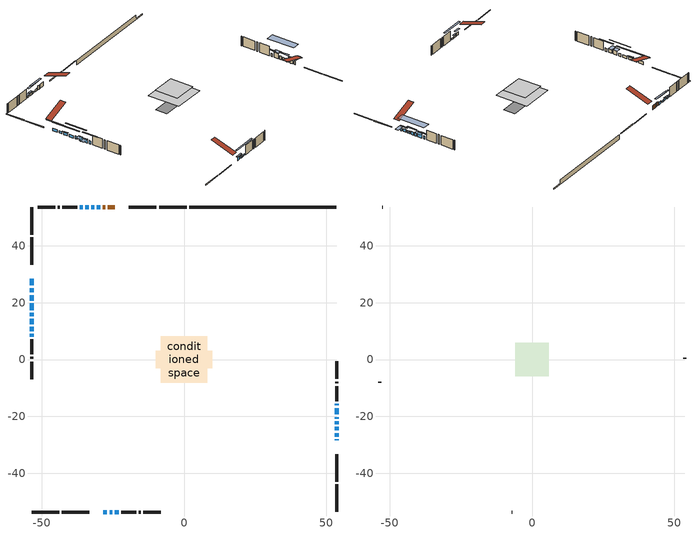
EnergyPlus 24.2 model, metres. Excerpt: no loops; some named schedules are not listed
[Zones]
conditioned space
 floor outside (Floor1 construction): -1.63,-1.63 -1.63,1.63 1.63,1.63 1.63,-1.63 z1.65
 floor adiabatic (AdiabaticFloorConstruction): -8.24,-8.24 -8.24,8.24 8.24,8.24 8.24,-8.24 z4.09
 floor foundation (Slab1 construction): -9.93,-3.02 -9.93,3.02 9.93,3.02 9.93,-3.02 z-0.64
 wall outside (RimJoist1 construction): 0.94,53.68 -8.78,53.68 / -53.68,-53.68 -43.97,-53.68 / -53.68,53.68 -53.68,43.97 / 53.68,-53.68 53.68,-43.97 z1.65:1.95
 wall outside (RimJoist2 construction): -9.71,53.68 -19.42,53.68 / -43.04,-53.68 -33.32,-53.68 / -53.68,43.04 -53.68,33.32 / 53.68,-43.04 53.68,-33.32 z1.65:1.95
 wall outside (AdiabaticWallConstruction 1): -24.34,53.68 -26.77,53.68 / -27.69,53.68 -28.55,53.68 z1.65:3.68
 wall outside (AdiabaticWallConstruction): 53.68,-28.41 53.68,-28.1 / 53.68,-20.89 53.68,-20.25 z1.65:3.43; -29.48,53.68 -30.75,53.68 / -33.52,53.68 -34.8,53.68 z1.65:2.87; -31.68,53.68 -32.6,53.68 / 53.68,-24.98 53.68,-23.76 / -35.72,53.68 -36.64,53.68 / -26.21,-53.68 -25.29,-53.68 z1.65:2.57; -28.41,-53.68 -27.14,-53.68 / -53.68,9.01 -53.68,7.99 z1.65:3.28; -53.68,28.41 -53.68,26.07 / -53.68,16.47 -53.68,15.3 z1.65:3.07; -53.68,25.15 -53.68,23.62 / -53.68,22.69 -53.68,20.66 / -53.68,19.73 -53.68,17.4 z1.65:2.92; 53.68,-27.18 53.68,-25.91 / 53.68,-22.83 53.68,-21.81 z1.65:3.17; -24.37,-53.68 -23.04,-53.68 z1.65:2.46; -53.68,14.37 -53.68,12.44 z1.65:3.76; -53.68,11.52 -53.68,9.94 z1.65:3.38; 53.68,-19.32 53.68,-17.11 z1.65:4.24; 53.68,-16.18 53.68,-15.55 z1.65:3.18
 wall outside (Wall1 construction): -37.57,53.68 -42.81,53.68 / -22.12,-53.68 -16.87,-53.68 / -53.68,7.06 -53.68,1.82 / 53.68,-14.62 53.68,-9.38 z1.65:6.53
 wall outside (Wall2 construction): -43.74,53.68 -44.42,53.68 / -15.94,-53.68 -15.26,-53.68 / -53.68,0.89 -53.68,0.21 / 53.68,-8.45 53.68,-7.76 z1.65:6.53
 wall outside (Wall3 construction): -45.35,53.68 -51.57,53.68 / -14.33,-53.68 -8.11,-53.68 / -53.68,-0.72 -53.68,-6.94 / 53.68,-6.84 53.68,-0.62 z1.65:6.53
 wall foundation (FoundationWall1 construction): 1.87,53.68,-0.64 1.87,53.68,1.65 48.5,53.68,1.65 48.5,53.68,-0.19 53.68,53.68,-0.19 53.68,53.68,-0.64
 window (WindowConstruction 15): 53.68,-28.41 53.68,-28.1 z1.65:3.43
 window (WindowConstruction 2): -29.48,53.68 -30.75,53.68 z1.65:2.87
 window (WindowConstruction 3): -31.68,53.68 -32.6,53.68 z1.65:2.56
 window (WindowConstruction 4): -28.41,-53.68 -27.14,-53.68 z1.65:3.27
 window (WindowConstruction 5): -53.68,28.41 -53.68,26.07 z1.65:3.07
 window (WindowConstruction 6): -53.68,25.15 -53.68,23.62 z1.65:2.92
 window (WindowConstruction 7): 53.68,-27.18 53.68,-25.91 z1.65:3.17
 window (WindowConstruction 8): 53.68,-24.98 53.68,-23.76 z1.65:2.56
 window (WindowConstruction 9): 53.68,-22.83 53.68,-21.82 z1.65:3.17
 window (WindowConstruction 10): -33.52,53.68 -34.8,53.68 z1.65:2.87
 window (WindowConstruction 11): -35.72,53.68 -36.64,53.68 z1.65:2.56
 window (WindowConstruction 12): -26.21,-53.68 -25.3,-53.68 z1.65:2.56
 window (WindowConstruction 13): -53.68,22.69 -53.68,20.66 z1.65:2.92
 window (WindowConstruction 14): -53.68,19.73 -53.68,17.4 z1.65:2.92
 window (WindowConstruction 18): -24.37,-53.68 -23.04,-53.68 z1.65:2.46
 window (WindowConstruction 16): 53.68,-20.89 53.68,-20.25 z1.65:3.43
 window (WindowConstruction 19): -53.68,16.47 -53.68,15.3 z1.65:3.07
 window (WindowConstruction 20): -53.68,14.37 -53.68,12.44 z1.65:3.76
 window (WindowConstruction 21): -53.68,11.51 -53.68,9.94 z1.65:3.38
 window (WindowConstruction 17): -53.68,9.01 -53.68,7.99 z1.65:3.27
 window (WindowConstruction): 53.68,-19.32 53.68,-17.11 z1.65:4.24
 window (WindowConstruction 1): 53.68,-16.18 53.68,-15.55 z1.65:3.17
 door (Door): -24.34,53.68 -26.77,53.68 z1.65:3.68
 door (Door 1): -27.69,53.68 -28.55,53.68 z1.65:3.68
 ceiling adiabatic (AdiabaticFloorConstruction): 8.24,-8.24 8.24,8.24 -8.24,8.24 -8.24,-8.24 z4.09
attic - vented
 floor to conditioned space (Floor2 construction Reversed): -5.95,-5.95 -5.95,5.95 5.95,5.95 5.95,-5.95 z6.53
 wall outside (Wall4 construction): -52.5,53.68 -52.75,53.68 / -7.18,-53.68 -6.93,-53.68 / -53.68,-7.87 -53.68,-8.12 / 53.68,0.31 53.68,0.57 z1.65:6.53
 roof outside (Roof1 construction): -23.41,53.68,6.53 -23.41,42.09,10.39 -20.35,42.09,10.39 -20.35,53.68,6.53; -29.34,-53.68,6.53 -29.34,-42.09,10.39 -32.39,-42.09,10.39 -32.39,-53.68,6.53; -53.68,29.34,6.53 -42.09,29.34,10.39 -42.09,32.39,10.39 -53.68,32.39,6.53; 53.68,-29.34,6.53 42.09,-29.34,10.39 42.09,-32.39,10.39 53.68,-32.39,6.53
shading: 53.68,-27.43 53.68,-29.08 57.34,-29.08 57.34,-27.43 z4.1; -34.13,53.68 -26.1,53.68 -26.1,54.29 -34.13,54.29 z6.25; -35.98,53.68 -28.3,53.68 -28.3,54.29 -35.98,54.29 z5.94; -26.13,-53.68 -29.42,-53.68 -29.42,-54.29 -26.13,-54.29 z4.28; -53.68,22.73 -53.68,31.76 -54.08,31.76 -54.08,22.73 z6.42; -53.68,20.27 -53.68,28.5 -54.08,28.5 -54.08,20.27 z6.27; 53.68,-24.66 53.68,-28.43 54.29,-28.43 54.29,-24.66 z4.42; 53.68,-23.36 53.68,-25.38 54.29,-25.38 54.29,-23.36 z2.96; 53.68,-19.83 53.68,-24.81 54.29,-24.81 54.29,-19.83 z5.16; -35.2,53.68 -33.13,53.68 -33.13,54.29 -35.2,54.29 z3.27; -37.04,53.68 -35.33,53.68 -35.33,54.29 -37.04,54.29 z2.96; -24.9,-53.68 -26.61,-53.68 -26.61,-54.29 -24.9,-54.29 z2.96; -53.68,20.26 -53.68,23.09 -54.08,23.09 -54.08,20.26 z3.32; -53.68,14.05 -53.68,23.08 -54.08,23.08 -54.08,14.05 z6.27; -17.68,-53.68 -29.73,-53.68 -29.73,-54.29 -17.68,-54.29 z7.83; 53.68,-13.54 53.68,-27.6 57.34,-27.6 57.34,-13.54 z10.14; -53.68,10.18 -53.68,21.59 -54.08,21.59 -54.08,10.18 z8.19; -53.68,12.29 -53.68,14.52 -55.69,14.52 -55.69,12.29 z3.91; -53.68,9.79 -53.68,11.66 -56.73,11.66 -56.73,9.79 z3.53; -53.68,4.64 -53.68,12.36 -54.1,12.36 -54.1,4.64 z6.62; 53.68,-16.81 53.68,-19.62 55.51,-19.62 55.51,-16.81 z4.54; 53.68,-14.03 53.68,-17.7 54.29,-17.7 54.29,-14.03 z4.69
[Building]
Building 1: Terrain=Suburbs
[Site:Location]
Toronto Intl AP_ON: Latitude {deg}=43.68; Longitude {deg}=-79.63; Time Zone {hr}=-5; Elevation {m}=173; Keep Site Location Information=Yes
[Site:GroundTemperature:Shallow]
4.59119, 2.66285, 2.50842, 3.42352, 7.09712, 10.7536, 13.9236, 15.9317, 16.1023, 14.4691, 11.3799, 7.83558
[Site:WaterMainsTemperature]
Calculation Method=Schedule; Temperature Schedule=mains temperature schedule
[Material] Roughness=Rough; Thermal Absorptance=0.9
Name | Thickness {m} | Conductivity {W/m-K} | Density {kg/m3} | Specific Heat {J/kg-K} | Solar Absorptance | Visible Absorptance
asphalt or fiberglass shingles | 0.00635 | 0.162714 | 1121.4 | 1465.45 | 0.4 | 0.4
ceiling loosefill ins | 0.338667 | 0.0480833 | 16.02 | 1046.75 | 0.7 | 0.7
ceiling stud and cavity | 0.1397 | 0.448225 | 65.682 | 1177.47 | 0.7 | 0.7
concrete 4.0 in. | 0.1016 | 1.803125 | 2242.8 | 837.4 | 0.7 | 0.7
concrete 8.0 in. | 0.2032 | 1.803125 | 2242.8 | 837.4 | 0.7 | 0.7
door material | 0.04445 | 0.053851 | 512.64 | 1214.23 | 0.7 | 0.7
door material 1 | 0.04445 | 0.327969 | 512.64 | 1214.23 | 0.7 | 0.7
exterior vertical ins | 0.0460229 | 0.029427 | 32.04 | 1214.23 | 0.7 | 0.7
floor covering | 0.0127 | 0.0433444 | 54.468 | 1339.84 | 0.6 | 0.6
floor rigid ins | 0.103632 | 0.029427 | 32.04 | 1214.23 | 0.7 | 0.7
floor rigid ins 1; wall rigid ins 1 | 0.512978 | 0.029427 | 32.04 | 1214.23 | 0.7 | 0.7
floor stud and cavity | 0.1397 | 0.372133 | 92.3553 | 1139.71 | 0.7 | 0.7
floor stud and cavity 1 | 0.1397 | 1.75129 | 37.0049 | 1207.88 | 0.7 | 0.7
furniture material conditioned space 1 | 0.1524 | 0.115458 | 640.8 | 1214.23 | 0.6 | 0.6
gypsum board | 0.0127 | 0.160291 | 801 | 837.4 | 0.6 | 0.6
gypsum board 1 | 0.0127 | 0.160291 | 801 | 837.4 | 0.7 | 0.7
osb sheathing 0.5 in. | 0.0127 | 0.115458 | 512.64 | 1214.23 | 0.7 | 0.7
osb sheathing 0.75 in. | 0.01905 | 0.115458 | 512.64 | 1214.23 | 0.7 | 0.7
osb sheathing 2.0 in. | 0.0508 | 0.115458 | 512.64 | 1214.23 | 0.7 | 0.7
rim joist rigid ins; wall rigid ins | 0.051816 | 0.029427 | 32.04 | 1214.23 | 0.7 | 0.7
rim joist stud and cavity | 0.0508 | 0.0346098 | 125.044 | 1163.47 | 0.6 | 0.6
rim joist stud and cavity 1 | 0.0508 | 0.206692 | 125.044 | 1163.47 | 0.6 | 0.6
wall stud and cavity | 0.1397 | 0.145576 | 139.0536 | 1170.24 | 0.7 | 0.7
wall stud and cavity 1 | 0.1397 | 0.443252 | 139.0536 | 1170.24 | 0.7 | 0.7
wall stud and cavity 2 | 0.1397 | 0.216185 | 139.0536 | 1170.24 | 0.7 | 0.7
wall stud and cavity 3 | 0.0889 | 6.9971 | 50.32683 | 1063.81 | 0.6 | 0.6
wall stud and cavity 4 | 0.0889 | 0.380278 | 52.3479 | 1209.89 | 0.7 | 0.7
wall stud and cavity 5 | 0.0889 | 0.391764 | 83.0341 | 1211.67 | 0.7 | 0.7
wood siding | 0.0254 | 0.102417 | 544.68 | 1172.36 | 0.4 | 0.4
wood siding 1 | 0.00254 | 0.102417 | 544.68 | 1172.36 | 0.4 | 0.4
wood siding 2; wood siding 3; wood siding 4 | 0.0254 | 0.102417 | 544.68 | 1172.36 | 0.7 | 0.7
[WindowMaterial:SimpleGlazingSystem]
Name | U-Factor {W/m2-K} | Solar Heat Gain Coefficient
WindowMaterial | 2.93155 | 0.66
WindowMaterial 1 | 2.95767 | 0.63
WindowMaterial 10 | 2.92076 | 0.67
WindowMaterial 11 | 3.07293 | 0.36
WindowMaterial 12 | 2.95313 | 0.64
WindowMaterial 13 | 2.98038 | 0.61
WindowMaterial 14 | 2.97754 | 0.61
WindowMaterial 15 | 2.87988 | 0.7
WindowMaterial 16 | 2.89408 | 0.69
WindowMaterial 2 | 2.918492 | 0.67
WindowMaterial 3 | 2.95029 | 0.64
WindowMaterial 4 | 2.906 | 0.68
WindowMaterial 5 | 2.915653 | 0.67
WindowMaterial 6 | 2.90827 | 0.68
WindowMaterial 7 | 2.97868 | 0.61
WindowMaterial 8 | 2.921331 | 0.67
WindowMaterial 9 | 2.92814 | 0.66
[Construction]
AdiabaticFloorConstruction: floor stud and cavity 1, floor rigid ins 1, osb sheathing 0.75 in., floor covering
AdiabaticWallConstruction: wood siding 3, wall rigid ins 1, wall stud and cavity 4, gypsum board
AdiabaticWallConstruction 1: wood siding 4, wall rigid ins 1, wall stud and cavity 4, gypsum board
Door: door material
Door 1: door material 1
Floor1 construction: floor stud and cavity, floor rigid ins, osb sheathing 0.75 in., floor covering
Floor2 construction Reversed: gypsum board, ceiling stud and cavity, ceiling loosefill ins
FoundationWall1 construction: concrete 8.0 in., gypsum board 1
furniture construction conditioned space 1: furniture material conditioned space 1
PartitionWallConstruction: gypsum board, wall stud and cavity 5, gypsum board
RimJoist1 construction: wood siding 2, rim joist rigid ins, osb sheathing 2.0 in., rim joist stud and cavity
RimJoist2 construction: wood siding 2, rim joist rigid ins, osb sheathing 2.0 in., rim joist stud and cavity 1
Roof1 construction: asphalt or fiberglass shingles
Slab1 construction: concrete 4.0 in.
Wall1 construction: wood siding, wall rigid ins, osb sheathing 0.5 in., wall stud and cavity, gypsum board
Wall2 construction: wood siding, wall rigid ins, osb sheathing 0.5 in., wall stud and cavity 1, gypsum board
Wall3 construction: wood siding, wall rigid ins, osb sheathing 0.5 in., wall stud and cavity 2, gypsum board
Wall4 construction: wood siding 1, wall stud and cavity 3
WindowConstruction: WindowMaterial
WindowConstruction 1; WindowConstruction 7: WindowMaterial 1
WindowConstruction 10; WindowConstruction 2: WindowMaterial 2
WindowConstruction 11; WindowConstruction 12; WindowConstruction 3: WindowMaterial 3
WindowConstruction 13: WindowMaterial 9
WindowConstruction 14: WindowMaterial 10
WindowConstruction 15: WindowMaterial 11
WindowConstruction 16: WindowMaterial 12
WindowConstruction 17: WindowMaterial 13
WindowConstruction 18: WindowMaterial 14
WindowConstruction 19; WindowConstruction 5: WindowMaterial 5
WindowConstruction 20: WindowMaterial 15
WindowConstruction 21: WindowMaterial 16
WindowConstruction 4: WindowMaterial 4
WindowConstruction 6: WindowMaterial 6
WindowConstruction 8: WindowMaterial 7
WindowConstruction 9: WindowMaterial 8
[Zone] Multiplier=1; Part of Total Floor Area=Yes
Name | Volume {m3}
attic - vented | 88.7875
conditioned space | 1017.8
[Space]
Name | Zone | Volume {m3}
attic - vented 1 | attic - vented | 88.7875
conditioned space 1 | conditioned space | 1017.8
[ZoneInfiltration:EffectiveLeakageArea]
infil attic - vented 1: Zone or Space=attic - vented 1; Schedule=Always On Discrete; Effective Air Leakage Area {cm2}=5858.48; Stack Coefficient=0.00060776; Wind Coefficient=1.66566e-05
[ZoneMixing]
whole house fan mix: Zone or Space=attic - vented; Schedule=Always On Continuous; Design Flow Rate Calculation Method=Flow/Zone; Design Flow Rate {m3/s}=0; Source Zone or Space=conditioned space
[SurfaceProperty:ExposedFoundationPerimeter]
Slab1: Exposed Perimeter Calculation Method=TotalExposedPerimeter; Total Exposed Perimeter {m}=51.817
[InternalMass] Zone or ZoneList=conditioned space; Space or SpaceList=conditioned space 1
Name | Construction | Surface Area {m2}
furniture mass conditioned space 1 | furniture construction conditioned space 1 | 160.768
partition wall mass | PartitionWallConstruction | 401.92
[Lights]
interior lighting: Zone or ZoneList or Space or SpaceList=conditioned space 1; Schedule=interior lighting schedule; Design Level Calculation Method=LightingLevel; Lighting Level {W}=343.2; Return Air Fraction=0; Fraction Radiant=0.6; Fraction Visible=0.2; Fraction Replaceable=1
[People]
occupants: Zone or ZoneList or Space or SpaceList=conditioned space 1; Number of People Schedule=occupants schedule; Number of People Calculation Method=People; Number of People=3; Fraction Radiant=0.314171; Sensible Heat Fraction=0.56303; Activity Level Schedule=occupants activity schedule; Carbon Dioxide Generation Rate {m3/s-W}=0; Enable ASHRAE 55 Comfort Warnings=No; Mean Radiant Temperature Calculation Type=EnclosureAveraged
[ElectricEquipment] Zone or ZoneList or Space or SpaceList=conditioned space 1; Design Level Calculation Method=EquipmentLevel
Name | Schedule | Design Level {W} | Fraction Latent | Fraction Radiant | Fraction Lost
clothes dryer | clothes dryer schedule | 140.772 | 0.015 | 0.081 | 0.85
clothes washer | clothes washer schedule | 32.1985 | 0.03 | 0.162 | 0.7
cooking range | cooking range schedule | 215.147 | 0.08 | 0.432 | 0.2
dishwasher | dishwasher schedule | 66.8632 | 0.3 | 0.18 | 0.4
fridge | fridge schedule | 72.9452 | 0 | 0.6 | 0
mech vent bath fan 0 | mech vent bath fan 0 schedule | 50.2 | 0 | 0 | 1
mech vent bath fan 1 | mech vent bath fan 1 schedule | 50.2 | 0 | 0 | 1
mech vent house fan | mech vent house fan schedule | 0.95 | 0 | 0 | 1
mech vent house fan cfis | mech vent house fan cfis schedule | 0 | 0 | 0 | 0
mech vent range fan 0 | mech vent range fan 0 schedule | 57 | 0 | 0 | 1
misc plug loads | misc plug loads schedule | 494.7 | 0.045 | 0.513 | 0.1
whole house fan | Always On Discrete | 0 | 0 | 0 | 1
[OtherEquipment] Zone or ZoneList or Space or SpaceList=conditioned space 1; Design Level Calculation Method=EquipmentLevel
Name | Fuel Type | Schedule | Design Level {W} | Fraction Latent | Fraction Radiant | Fraction Lost
clothes dryer 1 | Electricity | clothes dryer schedule | 0 | 0.015 | 0.081 | 0.85
cooking range 1 | Electricity | cooking range schedule | 0 | 0.08 | 0.432 | 0.2
general water use latent | None | general water use schedule | 62.594 | 1 | 0 | 0
general water use sensible | None | general water use schedule | -61.6891 | 0 | 0.6 | 0
mech vent house fan latent load | None | Always On Discrete | 0 | 1 | 0 | 0
mech vent house fan sensible load | None | Always On Discrete | 0 | 0 | 0 | 0
water heater energy adjustment1 | NaturalGas | Always On Discrete | 0.01 | 0 | 0 | 1
[ZoneInfiltration:DesignFlowRate] Zone or ZoneList or Space or SpaceList=conditioned space 1; Schedule=Always On Discrete; Design Flow Rate Calculation Method=Flow/Zone; Design Flow Rate {m3/s}=0
infil flow; natural vent flow; whole house fan flow
[Foundation:Kiva]
Foundation Kiva 1: Initial Indoor Air Temperature {C}=18; Wall Height Above Grade {m}=1.65; Wall Depth Below Slab {m}=0.2032; Custom Block Material Name 1=exterior vertical ins; Custom Block Depth 1 {m}=2.28999; Custom Block X Position 1 {m}=0.2159; Custom Block Z Position 1 {m}=0
[Foundation:Kiva:Settings]
Soil Conductivity {W/m-K}=0.849921; Soil Density {kg/m3}=1842.3; Soil Specific Heat {J/kg-K}=418.7; Ground Solar Absorptivity=0.9; Ground Thermal Absorptivity=0.9; Ground Surface Roughness {m}=0.03; Far-Field Width {m}=40; Deep-Ground Boundary Condition=ZeroFlux; Deep-Ground Depth {m}=40; Minimum Cell Dimension {m}=0.2; Maximum Cell Growth Coefficient=3; Simulation Timestep=Timestep
[Exterior:Lights]
exterior lighting: Schedule=exterior lighting schedule; Design Level {W}=75.6
[Schedule:Constant]
Name | Hourly Value
Always On Continuous; mech vent house fan schedule; mech vent house fan cfis schedule; Always On Discrete | 1
occupants activity schedule | 117.228
fridge schedule | 0
[Schedule:Week:Daily]
interior lighting schedule Week Rule - Jan1-Jan27: interior lighting schedule day, interior lighting schedule day, interior lighting schedule day, interior lighting schedule day, interior lighting schedule day, interior lighting schedule day, interior lighting schedule day, interior lighting schedule default day, interior lighting schedule default day, interior lighting schedule default day, interior lighting schedule default day, interior lighting schedule default day
interior lighting schedule Week Rule - Jan28-Feb3: interior lighting schedule day, interior lighting schedule day, interior lighting schedule day, interior lighting schedule day, interior lighting schedule day 1, interior lighting schedule day 1, interior lighting schedule day 1, interior lighting schedule default day, interior lighting schedule default day, interior lighting schedule default day, interior lighting schedule default day, interior lighting schedule default day
interior lighting schedule Week Rule - Feb4-Feb24: interior lighting schedule day 1, interior lighting schedule day 1, interior lighting schedule day 1, interior lighting schedule day 1, interior lighting schedule day 1, interior lighting schedule day 1, interior lighting schedule day 1, interior lighting schedule default day, interior lighting schedule default day, interior lighting schedule default day, interior lighting schedule default day, interior lighting schedule default day
interior lighting schedule Week Rule - Feb25-Mar3: interior lighting schedule day 1, interior lighting schedule day 1, interior lighting schedule day 1, interior lighting schedule day 1, interior lighting schedule day 2, interior lighting schedule day 2, interior lighting schedule day 2, interior lighting schedule default day, interior lighting schedule default day, interior lighting schedule default day, interior lighting schedule default day, interior lighting schedule default day
interior lighting schedule Week Rule - Mar4-Mar31: interior lighting schedule day 2, interior lighting schedule day 2, interior lighting schedule day 2, interior lighting schedule day 2, interior lighting schedule day 2, interior lighting schedule day 2, interior lighting schedule day 2, interior lighting schedule default day, interior lighting schedule default day, interior lighting schedule default day, interior lighting schedule default day, interior lighting schedule default day
interior lighting schedule Week Rule - Apr1-Apr28: interior lighting schedule day 3, interior lighting schedule day 3, interior lighting schedule day 3, interior lighting schedule day 3, interior lighting schedule day 3, interior lighting schedule day 3, interior lighting schedule day 3, interior lighting schedule default day, interior lighting schedule default day, interior lighting schedule default day, interior lighting schedule default day, interior lighting schedule default day
interior lighting schedule Week Rule - Apr29-May5: interior lighting schedule day 3, interior lighting schedule day 3, interior lighting schedule day 4, interior lighting schedule day 4, interior lighting schedule day 4, interior lighting schedule day 4, interior lighting schedule day 4, interior lighting schedule default day, interior lighting schedule default day, interior lighting schedule default day, interior lighting schedule default day, interior lighting schedule default day
interior lighting schedule Week Rule - May6-May26: interior lighting schedule day 4, interior lighting schedule day 4, interior lighting schedule day 4, interior lighting schedule day 4, interior lighting schedule day 4, interior lighting schedule day 4, interior lighting schedule day 4, interior lighting schedule default day, interior lighting schedule default day, interior lighting schedule default day, interior lighting schedule default day, interior lighting schedule default day
interior lighting schedule Week Rule - May27-Jun2: interior lighting schedule day 4, interior lighting schedule day 4, interior lighting schedule day 4, interior lighting schedule day 4, interior lighting schedule day 4, interior lighting schedule day 5, interior lighting schedule day 5, interior lighting schedule default day, interior lighting schedule default day, interior lighting schedule default day, interior lighting schedule default day, interior lighting schedule default day
interior lighting schedule Week Rule - Jun3-Jun30: interior lighting schedule day 5, interior lighting schedule day 5, interior lighting schedule day 5, interior lighting schedule day 5, interior lighting schedule day 5, interior lighting schedule day 5, interior lighting schedule day 5, interior lighting schedule default day, interior lighting schedule default day, interior lighting schedule default day, interior lighting schedule default day, interior lighting schedule default day
interior lighting schedule Week Rule - Jul1-Jul28: interior lighting schedule day 6, interior lighting schedule day 6, interior lighting schedule day 6, interior lighting schedule day 6, interior lighting schedule day 6, interior lighting schedule day 6, interior lighting schedule day 6, interior lighting schedule default day, interior lighting schedule default day, interior lighting schedule default day, interior lighting schedule default day, interior lighting schedule default day
interior lighting schedule Week Rule - Jul29-Aug4: interior lighting schedule day 6, interior lighting schedule day 6, interior lighting schedule day 6, interior lighting schedule day 7, interior lighting schedule day 7, interior lighting schedule day 7, interior lighting schedule day 7, interior lighting schedule default day, interior lighting schedule default day, interior lighting schedule default day, interior lighting schedule default day, interior lighting schedule default day
interior lighting schedule Week Rule - Aug5-Aug25: interior lighting schedule day 7, interior lighting schedule day 7, interior lighting schedule day 7, interior lighting schedule day 7, interior lighting schedule day 7, interior lighting schedule day 7, interior lighting schedule day 7, interior lighting schedule default day, interior lighting schedule default day, interior lighting schedule default day, interior lighting schedule default day, interior lighting schedule default day
interior lighting schedule Week Rule - Aug26-Sep1: interior lighting schedule day 7, interior lighting schedule day 7, interior lighting schedule day 7, interior lighting schedule day 7, interior lighting schedule day 7, interior lighting schedule day 7, interior lighting schedule day 8, interior lighting schedule default day, interior lighting schedule default day, interior lighting schedule default day, interior lighting schedule default day, interior lighting schedule default day
interior lighting schedule Week Rule - Sep2-Sep29: interior lighting schedule day 8, interior lighting schedule day 8, interior lighting schedule day 8, interior lighting schedule day 8, interior lighting schedule day 8, interior lighting schedule day 8, interior lighting schedule day 8, interior lighting schedule default day, interior lighting schedule default day, interior lighting schedule default day, interior lighting schedule default day, interior lighting schedule default day
interior lighting schedule Week Rule - Sep30-Oct6: interior lighting schedule day 8, interior lighting schedule day 9, interior lighting schedule day 9, interior lighting schedule day 9, interior lighting schedule day 9, interior lighting schedule day 9, interior lighting schedule day 9, interior lighting schedule default day, interior lighting schedule default day, interior lighting schedule default day, interior lighting schedule default day, interior lighting schedule default day
interior lighting schedule Week Rule - Oct7-Oct27: interior lighting schedule day 9, interior lighting schedule day 9, interior lighting schedule day 9, interior lighting schedule day 9, interior lighting schedule day 9, interior lighting schedule day 9, interior lighting schedule day 9, interior lighting schedule default day, interior lighting schedule default day, interior lighting schedule default day, interior lighting schedule default day, interior lighting schedule default day
interior lighting schedule Week Rule - Oct28-Nov3: interior lighting schedule day 9, interior lighting schedule day 9, interior lighting schedule day 9, interior lighting schedule day 9, interior lighting schedule day 10, interior lighting schedule day 10, interior lighting schedule day 10, interior lighting schedule default day, interior lighting schedule default day, interior lighting schedule default day, interior lighting schedule default day, interior lighting schedule default day
interior lighting schedule Week Rule - Nov4-Nov24: interior lighting schedule day 10, interior lighting schedule day 10, interior lighting schedule day 10, interior lighting schedule day 10, interior lighting schedule day 10, interior lighting schedule day 10, interior lighting schedule day 10, interior lighting schedule default day, interior lighting schedule default day, interior lighting schedule default day, interior lighting schedule default day, interior lighting schedule default day
interior lighting schedule Week Rule - Nov25-Dec1: interior lighting schedule day 10, interior lighting schedule day 10, interior lighting schedule day 10, interior lighting schedule day 10, interior lighting schedule day 10, interior lighting schedule day 10, interior lighting schedule day 11, interior lighting schedule default day, interior lighting schedule default day, interior lighting schedule default day, interior lighting schedule default day, interior lighting schedule default day
interior lighting schedule Week Rule - Dec2-Dec31: interior lighting schedule day 11, interior lighting schedule day 11, interior lighting schedule day 11, interior lighting schedule day 11, interior lighting schedule day 11, interior lighting schedule day 11, interior lighting schedule day 11, interior lighting schedule default day, interior lighting schedule default day, interior lighting schedule default day, interior lighting schedule default day, interior lighting schedule default day
occupants schedule Week Rule - Jan1-Dec31: occupants schedule day, occupants schedule day, occupants schedule day, occupants schedule day, occupants schedule day, occupants schedule day, occupants schedule day, occupants schedule default day, occupants schedule default day, occupants schedule default day, occupants schedule default day, occupants schedule default day
clothes dryer schedule Week Rule - Jan1-Dec31: clothes dryer schedule day, clothes dryer schedule day, clothes dryer schedule day, clothes dryer schedule day, clothes dryer schedule day, clothes dryer schedule day, clothes dryer schedule day, clothes dryer schedule default day, clothes dryer schedule default day, clothes dryer schedule default day, clothes dryer schedule default day, clothes dryer schedule default day
clothes washer schedule Week Rule - Jan1-Dec31: clothes washer schedule day, clothes washer schedule day, clothes washer schedule day, clothes washer schedule day, clothes washer schedule day, clothes washer schedule day, clothes washer schedule day, clothes washer schedule default day, clothes washer schedule default day, clothes washer schedule default day, clothes washer schedule default day, clothes washer schedule default day
cooking range schedule Week Rule - Jan1-Dec31: cooking range schedule day, cooking range schedule day, cooking range schedule day, cooking range schedule day, cooking range schedule day, cooking range schedule day, cooking range schedule day, cooking range schedule default day, cooking range schedule default day, cooking range schedule default day, cooking range schedule default day, cooking range schedule default day
dishwasher schedule Week Rule - Jan1-Dec31: dishwasher schedule day, dishwasher schedule day, dishwasher schedule day, dishwasher schedule day, dishwasher schedule day, dishwasher schedule day, dishwasher schedule day, dishwasher schedule default day, dishwasher schedule default day, dishwasher schedule default day, dishwasher schedule default day, dishwasher schedule default day
mech vent bath fan 0 schedule Week Rule - Jan1-Dec31: mech vent bath fan 0 schedule day, mech vent bath fan 0 schedule day, mech vent bath fan 0 schedule day, mech vent bath fan 0 schedule day, mech vent bath fan 0 schedule day, mech vent bath fan 0 schedule day, mech vent bath fan 0 schedule day, mech vent bath fan 0 schedule default day, mech vent bath fan 0 schedule default day, mech vent bath fan 0 schedule default day, mech vent bath fan 0 schedule default day, mech vent bath fan 0 schedule default day
mech vent bath fan 1 schedule Week Rule - Jan1-Dec31: mech vent bath fan 1 schedule day, mech vent bath fan 1 schedule day, mech vent bath fan 1 schedule day, mech vent bath fan 1 schedule day, mech vent bath fan 1 schedule day, mech vent bath fan 1 schedule day, mech vent bath fan 1 schedule day, mech vent bath fan 1 schedule default day, mech vent bath fan 1 schedule default day, mech vent bath fan 1 schedule default day, mech vent bath fan 1 schedule default day, mech vent bath fan 1 schedule default day
mech vent range fan 0 schedule Week Rule - Jan1-Dec31: mech vent range fan 0 schedule day, mech vent range fan 0 schedule day, mech vent range fan 0 schedule day, mech vent range fan 0 schedule day, mech vent range fan 0 schedule day, mech vent range fan 0 schedule day, mech vent range fan 0 schedule day, mech vent range fan 0 schedule default day, mech vent range fan 0 schedule default day, mech vent range fan 0 schedule default day, mech vent range fan 0 schedule default day, mech vent range fan 0 schedule default day
misc plug loads schedule Week Rule - Jan1-Dec31: misc plug loads schedule day, misc plug loads schedule day, misc plug loads schedule day, misc plug loads schedule day, misc plug loads schedule day, misc plug loads schedule day, misc plug loads schedule day, misc plug loads schedule default day, misc plug loads schedule default day, misc plug loads schedule default day, misc plug loads schedule default day, misc plug loads schedule default day
general water use schedule Week Rule - Jan1-Dec31: general water use schedule day, general water use schedule day, general water use schedule day, general water use schedule day, general water use schedule day, general water use schedule day, general water use schedule day, general water use schedule default day, general water use schedule default day, general water use schedule default day, general water use schedule default day, general water use schedule default day
exterior lighting schedule Week Rule - Jan1-Jan27: exterior lighting schedule day, exterior lighting schedule day, exterior lighting schedule day, exterior lighting schedule day, exterior lighting schedule day, exterior lighting schedule day, exterior lighting schedule day, exterior lighting schedule default day, exterior lighting schedule default day, exterior lighting schedule default day, exterior lighting schedule default day, exterior lighting schedule default day
exterior lighting schedule Week Rule - Jan28-Feb3: exterior lighting schedule day, exterior lighting schedule day, exterior lighting schedule day, exterior lighting schedule day, exterior lighting schedule day 1, exterior lighting schedule day 1, exterior lighting schedule day 1, exterior lighting schedule default day, exterior lighting schedule default day, exterior lighting schedule default day, exterior lighting schedule default day, exterior lighting schedule default day
exterior lighting schedule Week Rule - Feb4-Feb24: exterior lighting schedule day 1, exterior lighting schedule day 1, exterior lighting schedule day 1, exterior lighting schedule day 1, exterior lighting schedule day 1, exterior lighting schedule day 1, exterior lighting schedule day 1, exterior lighting schedule default day, exterior lighting schedule default day, exterior lighting schedule default day, exterior lighting schedule default day, exterior lighting schedule default day
exterior lighting schedule Week Rule - Feb25-Mar3: exterior lighting schedule day 1, exterior lighting schedule day 1, exterior lighting schedule day 1, exterior lighting schedule day 1, exterior lighting schedule day 2, exterior lighting schedule day 2, exterior lighting schedule day 2, exterior lighting schedule default day, exterior lighting schedule default day, exterior lighting schedule default day, exterior lighting schedule default day, exterior lighting schedule default day
exterior lighting schedule Week Rule - Mar4-Mar31: exterior lighting schedule day 2, exterior lighting schedule day 2, exterior lighting schedule day 2, exterior lighting schedule day 2, exterior lighting schedule day 2, exterior lighting schedule day 2, exterior lighting schedule day 2, exterior lighting schedule default day, exterior lighting schedule default day, exterior lighting schedule default day, exterior lighting schedule default day, exterior lighting schedule default day
[Schedule:Year]
interior lighting schedule: interior lighting schedule Week Rule - Jan1-Jan27, 1, 1, 1, 27, interior lighting schedule Week Rule - Jan28-Feb3, 1, 28, 2, 3, interior lighting schedule Week Rule - Feb4-Feb24, 2, 4, 2, 24, interior lighting schedule Week Rule - Feb25-Mar3, 2, 25, 3, 3, interior lighting schedule Week Rule - Mar4-Mar31, 3, 4, 3, 31, interior lighting schedule Week Rule - Apr1-Apr28, 4, 1, 4, 28, interior lighting schedule Week Rule - Apr29-May5, 4, 29, 5, 5, interior lighting schedule Week Rule - May6-May26, 5, 6, 5, 26, interior lighting schedule Week Rule - May27-Jun2, 5, 27, 6, 2, interior lighting schedule Week Rule - Jun3-Jun30, 6, 3, 6, 30, interior lighting schedule Week Rule - Jul1-Jul28, 7, 1, 7, 28, interior lighting schedule Week Rule - Jul29-Aug4, 7, 29, 8, 4, interior lighting schedule Week Rule - Aug5-Aug25, 8, 5, 8, 25, interior lighting schedule Week Rule - Aug26-Sep1, 8, 26, 9, 1, interior lighting schedule Week Rule - Sep2-Sep29, 9, 2, 9, 29, interior lighting schedule Week Rule - Sep30-Oct6, 9, 30, 10, 6, interior lighting schedule Week Rule - Oct7-Oct27, 10, 7, 10, 27, interior lighting schedule Week Rule - Oct28-Nov3, 10, 28, 11, 3, interior lighting schedule Week Rule - Nov4-Nov24, 11, 4, 11, 24, interior lighting schedule Week Rule - Nov25-Dec1, 11, 25, 12, 1, interior lighting schedule Week Rule - Dec2-Dec31, 12, 2, 12, 31
occupants schedule: occupants schedule Week Rule - Jan1-Dec31, 1, 1, 12, 31
clothes dryer schedule: clothes dryer schedule Week Rule - Jan1-Dec31, 1, 1, 12, 31
clothes washer schedule: clothes washer schedule Week Rule - Jan1-Dec31, 1, 1, 12, 31
cooking range schedule: cooking range schedule Week Rule - Jan1-Dec31, 1, 1, 12, 31
dishwasher schedule: dishwasher schedule Week Rule - Jan1-Dec31, 1, 1, 12, 31
mech vent bath fan 0 schedule: mech vent bath fan 0 schedule Week Rule - Jan1-Dec31, 1, 1, 12, 31
mech vent bath fan 1 schedule: mech vent bath fan 1 schedule Week Rule - Jan1-Dec31, 1, 1, 12, 31
mech vent range fan 0 schedule: mech vent range fan 0 schedule Week Rule - Jan1-Dec31, 1, 1, 12, 31
misc plug loads schedule: misc plug loads schedule Week Rule - Jan1-Dec31, 1, 1, 12, 31
general water use schedule: general water use schedule Week Rule - Jan1-Dec31, 1, 1, 12, 31
exterior lighting schedule: exterior lighting schedule Week Rule - Jan1-Jan27, 1, 1, 1, 27, exterior lighting schedule Week Rule - Jan28-Feb3, 1, 28, 2, 3, exterior lighting schedule Week Rule - Feb4-Feb24, 2, 4, 2, 24, exterior lighting schedule Week Rule - Feb25-Mar3, 2, 25, 3, 3, exterior lighting schedule Week Rule - Mar4-Mar31, 3, 4, 3, 31, exterior lighting schedule Week Rule - Apr1-Apr28, 4, 1, 4, 28, exterior lighting schedule Week Rule - Apr29-May5, 4, 29, 5, 5, exterior lighting schedule Week Rule - May6-May26, 5, 6, 5, 26, exterior lighting schedule Week Rule - May27-Jun2, 5, 27, 6, 2, exterior lighting schedule Week Rule - Jun3-Jun30, 6, 3, 6, 30, exterior lighting schedule Week Rule - Jul1-Jul28, 7, 1, 7, 28, exterior lighting schedule Week Rule - Jul29-Aug4, 7, 29, 8, 4, exterior lighting schedule Week Rule - Aug5-Aug25, 8, 5, 8, 25, exterior lighting schedule Week Rule - Aug26-Sep1, 8, 26, 9, 1, exterior lighting schedule Week Rule - Sep2-Sep29, 9, 2, 9, 29, exterior lighting schedule Week Rule - Sep30-Oct6, 9, 30, 10, 6, exterior lighting schedule Week Rule - Oct7-Oct27, 10, 7, 10, 27, exterior lighting schedule Week Rule - Oct28-Nov3, 10, 28, 11, 3, exterior lighting schedule Week Rule - Nov4-Nov24, 11, 4, 11, 24, exterior lighting schedule Week Rule - Nov25-Dec1, 11, 25, 12, 1, exterior lighting schedule Week Rule - Dec2-Dec31, 12, 2, 12, 31
[Schedule:Compact]
mains temperature schedule: Through: 01/01, For: AllDays, Until: 24:00, 8.43722, Through: 01/02, For: AllDays, Until: 24:00, 8.37111, Through: 01/03, For: AllDays, Until: 24:00, 8.30611, Through: 01/04, For: AllDays, Until: 24:00, 8.24222, Through: 01/05, For: AllDays, Until: 24:00, 8.17944, Through: 01/06, For: AllDays, Until: 24:00, 8.11833, Through: 01/07, For: AllDays, Until: 24:00, 8.05833, Through: 01/08, For: AllDays, Until: 24:00, 7.99944, Through: 01/09, For: AllDays, Until: 24:00, 7.94222, Through: 01/10, For: AllDays, Until: 24:00, 7.88611, Through: 01/11, For: AllDays, Until: 24:00, 7.83167, Through: 01/12, For: AllDays, Until: 24:00, 7.77833, Through: 01/13, For: AllDays, Until: 24:00, 7.72611, Through: 01/14, For: AllDays, Until: 24:00, 7.67556, Through: 01/15, For: AllDays, Until: 24:00, 7.62667, Through: 01/16, For: AllDays, Until: 24:00, 7.57889, Through: 01/17, For: AllDays, Until: 24:00, 7.53278, Through: 01/18, For: AllDays, Until: 24:00, 7.48778, Through: 01/19, For: AllDays, Until: 24:00, 7.44444, Through: 01/20, For: AllDays, Until: 24:00, 7.40278, Through: 01/21, For: AllDays, Until: 24:00, 7.36278, Through: 01/22, For: AllDays, Until: 24:00, 7.32389, Through: 01/23, For: AllDays, Until: 24:00, 7.28667, Through: 01/24, For: AllDays, Until: 24:00, 7.25056, Through: 01/25, For: AllDays, Until: 24:00, 7.21667, Through: 01/26, For: AllDays, Until: 24:00, 7.18389, Through: 01/27, For: AllDays, Until: 24:00, 7.15278, Through: 01/28, For: AllDays, Until: 24:00, 7.12333, Through: 01/29, For: AllDays, Until: 24:00, 7.09556, Through: 01/30, For: AllDays, Until: 24:00, 7.06944, Through: 01/31, For: AllDays, Until: 24:00, 7.04444, Through: 02/01, For: AllDays, Until: 24:00, 7.02167, Through: 02/02, For: AllDays, Until: 24:00, 7, Through: 02/03, For: AllDays, Until: 24:00, 6.98, Through: 02/04, For: AllDays, Until: 24:00, 6.96222, Through: 02/05, For: AllDays, Until: 24:00, 6.94556, Through: 02/06, For: AllDays, Until: 24:00, 6.93056, Through: 02/07, For: AllDays, Until: 24:00, 6.91722, Through: 02/08, For: AllDays, Until: 24:00, 6.90556, Through: 02/09, For: AllDays, Until: 24:00, 6.89556, Through: 02/10, For: AllDays, Until: 24:00, 6.88722, Through: 02/11, For: AllDays, Until: 24:00, 6.88056, Through: 02/12, For: AllDays, Until: 24:00, 6.875, Through: 02/13, For: AllDays, Until: 24:00, 6.87167, Through: 02/14, For: AllDays, Until: 24:00, 6.87, Through: 02/15, For: AllDays, Until: 24:00, 6.87, Through: 02/16, For: AllDays, Until: 24:00, 6.87167, Through: 02/17, For: AllDays, Until: 24:00, 6.875, Through: 02/18, For: AllDays, Until: 24:00, 6.88, Through: 02/19, For: AllDays, Until: 24:00, 6.88611, Through: 02/20, For: AllDays, Until: 24:00, 6.89444, Through: 02/21, For: AllDays, Until: 24:00, 6.90444, Through: 02/22, For: AllDays, Until: 24:00, 6.91611, Through: 02/23, For: AllDays, Until: 24:00, 6.92889, Through: 02/24, For: AllDays, Until: 24:00, 6.94389, Through: 02/25, For: AllDays, Until: 24:00, 6.96056, Through: 02/26, For: AllDays, Until: 24:00, 6.97833, Through: 02/27, For: AllDays, Until: 24:00, 6.99833, Through: 02/28, For: AllDays, Until: 24:00, 7.01944, Through: 03/01, For: AllDays, Until: 24:00, 7.04222, Through: 03/02, For: AllDays, Until: 24:00, 7.06667, Through: 03/03, For: AllDays, Until: 24:00, 7.09278, Through: 03/04, For: AllDays, Until: 24:00, 7.12056, Through: 03/05, For: AllDays, Until: 24:00, 7.15, Through: 03/06, For: AllDays, Until: 24:00, 7.18111, Through: 03/07, For: AllDays, Until: 24:00, 7.21333, Through: 03/08, For: AllDays, Until: 24:00, 7.24722, Through: 03/09, For: AllDays, Until: 24:00, 7.28278, Through: 03/10, For: AllDays, Until: 24:00, 7.32, Through: 03/11, For: AllDays, Until: 24:00, 7.35889, Through: 03/12, For: AllDays, Until: 24:00, 7.39889, Through: 03/13, For: AllDays, Until: 24:00, 7.44056, Through: 03/14, For: AllDays, Until: 24:00, 7.48389, Through: 03/15, For: AllDays, Until: 24:00, 7.52833, Through: 03/16, For: AllDays, Until: 24:00, 7.57444, Through: 03/17, For: AllDays, Until: 24:00, 7.62222, Through: 03/18, For: AllDays, Until: 24:00, 7.67111, Through: 03/19, For: AllDays, Until: 24:00, 7.72111, Through: 03/20, For: AllDays, Until: 24:00, 7.77333, Through: 03/21, For: AllDays, Until: 24:00, 7.82611, Through: 03/22, For: AllDays, Until: 24:00, 7.88111, Through: 03/23, For: AllDays, Until: 24:00, 7.93667, Through: 03/24, For: AllDays, Until: 24:00, 7.99389, Through: 03/25, For: AllDays, Until: 24:00, 8.05278, Through: 03/26, For: AllDays, Until: 24:00, 8.11278, Through: 03/27, For: AllDays, Until: 24:00, 8.17389, Through: 03/28, For: AllDays, Until: 24:00, 8.23611, Through: 03/29, For: AllDays, Until: 24:00, 8.3, Through: 03/30, For: AllDays, Until: 24:00, 8.365, Through: 03/31, For: AllDays, Until: 24:00, 8.43111, Through: 04/01, For: AllDays, Until: 24:00, 8.49833, Through: 04/02, For: AllDays, Until: 24:00, 8.56722, Through: 04/03, For: AllDays, Until: 24:00, 8.63667, Through: 04/04, For: AllDays, Until: 24:00, 8.70778, Through: 04/05, For: AllDays, Until: 24:00, 8.77944, Through: 04/06, For: AllDays, Until: 24:00, 8.85278, Through: 04/07, For: AllDays, Until: 24:00, 8.92667, Through: 04/08, For: AllDays, Until: 24:00, 9.00222, Through: 04/09, For: AllDays, Until: 24:00, 9.07833, Through: 04/10, For: AllDays, Until: 24:00, 9.15556, Through: 04/11, For: AllDays, Until: 24:00, 9.23389, Through: 04/12, For: AllDays, Until: 24:00, 9.31278, Through: 04/13, For: AllDays, Until: 24:00, 9.39278, Through: 04/14, For: AllDays, Until: 24:00, 9.47389, Through: 04/15, For: AllDays, Until: 24:00, 9.55611, Through: 04/16, For: AllDays, Until: 24:00, 9.63833, Through: 04/17, For: AllDays, Until: 24:00, 9.72222, Through: 04/18, For: AllDays, Until: 24:00, 9.80667, Through: 04/19, For: AllDays, Until: 24:00, 9.89167, Through: 04/20, For: AllDays, Until: 24:00, 9.97778, Through: 04/21, For: AllDays, Until: 24:00, 10.0644, Through: 04/22, For: AllDays, Until: 24:00, 10.1517, Through: 04/23, For: AllDays, Until: 24:00, 10.24, Through: 04/24, For: AllDays, Until: 24:00, 10.3289, Through: 04/25, For: AllDays, Until: 24:00, 10.4183, Through: 04/26, For: AllDays, Until: 24:00, 10.5083, Through: 04/27, For: AllDays, Until: 24:00, 10.5989, Through: 04/28, For: AllDays, Until: 24:00, 10.69, Through: 04/29, For: AllDays, Until: 24:00, 10.7817, Through: 04/30, For: AllDays, Until: 24:00, 10.8739, Through: 05/01, For: AllDays, Until: 24:00, 10.9667, Through: 05/02, For: AllDays, Until: 24:00, 11.0594, Through: 05/03, For: AllDays, Until: 24:00, 11.1533, Through: 05/04, For: AllDays, Until: 24:00, 11.2472, Through: 05/05, For: AllDays, Until: 24:00, 11.3411, Through: 05/06, For: AllDays, Until: 24:00, 11.4361, Through: 05/07, For: AllDays, Until: 24:00, 11.5306, Through: 05/08, For: AllDays, Until: 24:00, 11.6261, Through: 05/09, For: AllDays, Until: 24:00, 11.7217, Through: 05/10, For: AllDays, Until: 24:00, 11.8172, Through: 05/11, For: AllDays, Until: 24:00, 11.9128, Through: 05/12, For: AllDays, Until: 24:00, 12.0089, Through: 05/13, For: AllDays, Until: 24:00, 12.105, Through: 05/14, For: AllDays, Until: 24:00, 12.2017, Through: 05/15, For: AllDays, Until: 24:00, 12.2978, Through: 05/16, For: AllDays, Until: 24:00, 12.3944, Through: 05/17, For: AllDays, Until: 24:00, 12.4906, Through: 05/18, For: AllDays, Until: 24:00, 12.5872, Through: 05/19, For: AllDays, Until: 24:00, 12.6833, Through: 05/20, For: AllDays, Until: 24:00, 12.78, Through: 05/21, For: AllDays, Until: 24:00, 12.8761, Through: 05/22, For: AllDays, Until: 24:00, 12.9722, Through: 05/23, For: AllDays, Until: 24:00, 13.0683, Through: 05/24, For: AllDays, Until: 24:00, 13.1639, Through: 05/25, For: AllDays, Until: 24:00, 13.2594, Through: 05/26, For: AllDays, Until: 24:00, 13.355, Through: 05/27, For: AllDays, Until: 24:00, 13.45, Through: 05/28, For: AllDays, Until: 24:00, 13.545, Through: 05/29, For: AllDays, Until: 24:00, 13.6394, Through: 05/30, For: AllDays, Until: 24:00, 13.7333, Through: 05/31, For: AllDays, Until: 24:00, 13.8272, Through: 06/01, For: AllDays, Until: 24:00, 13.9206, Through: 06/02, For: AllDays, Until: 24:00, 14.0139, Through: 06/03, For: AllDays, Until: 24:00, 14.1061, Through: 06/04, For: AllDays, Until: 24:00, 14.1983, Through: 06/05, For: AllDays, Until: 24:00, 14.2894, Through: 06/06, For: AllDays, Until: 24:00, 14.3806, Through: 06/07, For: AllDays, Until: 24:00, 14.4711, Through: 06/08, For: AllDays, Until: 24:00, 14.5606, Through: 06/09, For: AllDays, Until: 24:00, 14.65, Through: 06/10, For: AllDays, Until: 24:00, 14.7383, Through: 06/11, For: AllDays, Until: 24:00, 14.8267, Through: 06/12, For: AllDays, Until: 24:00, 14.9133, Through: 06/13, For: AllDays, Until: 24:00, 15, Through: 06/14, For: AllDays, Until: 24:00, 15.0856, Through: 06/15, For: AllDays, Until: 24:00, 15.1706, Through: 06/16, For: AllDays, Until: 24:00, 15.255, Through: 06/17, For: AllDays, Until: 24:00, 15.3383, Through: 06/18, For: AllDays, Until: 24:00, 15.4206, Through: 06/19, For: AllDays, Until: 24:00, 15.5022, Through: 06/20, For: AllDays, Until: 24:00, 15.5828, Through: 06/21, For: AllDays, Until: 24:00, 15.6628, Through: 06/22, For: AllDays, Until: 24:00, 15.7417, Through: 06/23, For: AllDays, Until: 24:00, 15.8194, Through: 06/24, For: AllDays, Until: 24:00, 15.8961, Through: 06/25, For: AllDays, Until: 24:00, 15.9722, Through: 06/26, For: AllDays, Until: 24:00, 16.0467, Through: 06/27, For: AllDays, Until: 24:00, 16.1206, Through: 06/28, For: AllDays, Until: 24:00, 16.1933, Through: 06/29, For: AllDays, Until: 24:00, 16.265, Through: 06/30, For: AllDays, Until: 24:00, 16.3356, Through: 07/01, For: AllDays, Until: 24:00, 16.4044, Through: 07/02, For: AllDays, Until: 24:00, 16.4728, Through: 07/03, For: AllDays, Until: 24:00, 16.54, Through: 07/04, For: AllDays, Until: 24:00, 16.6056, Through: 07/05, For: AllDays, Until: 24:00, 16.67, Through: 07/06, For: AllDays, Until: 24:00, 16.7333, Through: 07/07, For: AllDays, Until: 24:00, 16.7956, Through: 07/08, For: AllDays, Until: 24:00, 16.8561, Through: 07/09, For: AllDays, Until: 24:00, 16.9156, Through: 07/10, For: AllDays, Until: 24:00, 16.9739, Through: 07/11, For: AllDays, Until: 24:00, 17.0306, Through: 07/12, For: AllDays, Until: 24:00, 17.0861, Through: 07/13, For: AllDays, Until: 24:00, 17.14, Through: 07/14, For: AllDays, Until: 24:00, 17.1928, Through: 07/15, For: AllDays, Until: 24:00, 17.2439, Through: 07/16, For: AllDays, Until: 24:00, 17.2939, Through: 07/17, For: AllDays, Until: 24:00, 17.3422, Through: 07/18, For: AllDays, Until: 24:00, 17.3894, Through: 07/19, For: AllDays, Until: 24:00, 17.435, Through: 07/20, For: AllDays, Until: 24:00, 17.4794, Through: 07/21, For: AllDays, Until: 24:00, 17.5217, Through: 07/22, For: AllDays, Until: 24:00, 17.5628, Through: 07/23, For: AllDays, Until: 24:00, 17.6028, Through: 07/24, For: AllDays, Until: 24:00, 17.6406, Through: 07/25, For: AllDays, Until: 24:00, 17.6772, Through: 07/26, For: AllDays, Until: 24:00, 17.7122, Through: 07/27, For: AllDays, Until: 24:00, 17.7456, Through: 07/28, For: AllDays, Until: 24:00, 17.7778, Through: 07/29, For: AllDays, Until: 24:00, 17.8078, Through: 07/30, For: AllDays, Until: 24:00, 17.8367, Through: 07/31, For: AllDays, Until: 24:00, 17.8639, Through: 08/01, For: AllDays, Until: 24:00, 17.8894, Through: 08/02, For: AllDays, Until: 24:00, 17.9133, Through: 08/03, For: AllDays, Until: 24:00, 17.9361, Through: 08/04, For: AllDays, Until: 24:00, 17.9567, Through: 08/05, For: AllDays, Until: 24:00, 17.9756, Through: 08/06, For: AllDays, Until: 24:00, 17.9933, Through: 08/07, For: AllDays, Until: 24:00, 18.0089, Through: 08/08, For: AllDays, Until: 24:00, 18.0233, Through: 08/09, For: AllDays, Until: 24:00, 18.0361, Through: 08/10, For: AllDays, Until: 24:00, 18.0467, Through: 08/11, For: AllDays, Until: 24:00, 18.0561, Through: 08/12, For: AllDays, Until: 24:00, 18.0639, Through: 08/13, For: AllDays, Until: 24:00, 18.07, Through: 08/14, For: AllDays, Until: 24:00, 18.0739, Through: 08/15, For: AllDays, Until: 24:00, 18.0767, Through: 08/16, For: AllDays, Until: 24:00, 18.0778, Through: 08/17, For: AllDays, Until: 24:00, 18.0772, Through: 08/18, For: AllDays, Until: 24:00, 18.075, Through: 08/19, For: AllDays, Until: 24:00, 18.0706, Through: 08/20, For: AllDays, Until: 24:00, 18.065, Through: 08/21, For: AllDays, Until: 24:00, 18.0578, Through: 08/22, For: AllDays, Until: 24:00, 18.0489, Through: 08/23, For: AllDays, Until: 24:00, 18.0383, Through: 08/24, For: AllDays, Until: 24:00, 18.0261, Through: 08/25, For: AllDays, Until: 24:00, 18.0122, Through: 08/26, For: AllDays, Until: 24:00, 17.9967, Through: 08/27, For: AllDays, Until: 24:00, 17.9794, Through: 08/28, For: AllDays, Until: 24:00, 17.9606, Through: 08/29, For: AllDays, Until: 24:00, 17.9406, Through: 08/30, For: AllDays, Until: 24:00, 17.9183, Through: 08/31, For: AllDays, Until: 24:00, 17.8944, Through: 09/01, For: AllDays, Until: 24:00, 17.8694, Through: 09/02, For: AllDays, Until: 24:00, 17.8428, Through: 09/03, For: AllDays, Until: 24:00, 17.8139, Through: 09/04, For: AllDays, Until: 24:00, 17.7839, Through: 09/05, For: AllDays, Until: 24:00, 17.7522, Through: 09/06, For: AllDays, Until: 24:00, 17.7194, Through: 09/07, For: AllDays, Until: 24:00, 17.6844, Through: 09/08, For: AllDays, Until: 24:00, 17.6483, Through: 09/09, For: AllDays, Until: 24:00, 17.6106, Through: 09/10, For: AllDays, Until: 24:00, 17.5711, Through: 09/11, For: AllDays, Until: 24:00, 17.5306, Through: 09/12, For: AllDays, Until: 24:00, 17.4883, Through: 09/13, For: AllDays, Until: 24:00, 17.4444, Through: 09/14, For: AllDays, Until: 24:00, 17.3989, Through: 09/15, For: AllDays, Until: 24:00, 17.3522, Through: 09/16, For: AllDays, Until: 24:00, 17.3039, Through: 09/17, For: AllDays, Until: 24:00, 17.2544, Through: 09/18, For: AllDays, Until: 24:00, 17.2033, Through: 09/19, For: AllDays, Until: 24:00, 17.1511, Through: 09/20, For: AllDays, Until: 24:00, 17.0972, Through: 09/21, For: AllDays, Until: 24:00, 17.0422, Through: 09/22, For: AllDays, Until: 24:00, 16.9856, Through: 09/23, For: AllDays, Until: 24:00, 16.9278, Through: 09/24, For: AllDays, Until: 24:00, 16.8683, Through: 09/25, For: AllDays, Until: 24:00, 16.8078, Through: 09/26, For: AllDays, Until: 24:00, 16.7461, Through: 09/27, For: AllDays, Until: 24:00, 16.6833, Through: 09/28, For: AllDays, Until: 24:00, 16.6189, Through: 09/29, For: AllDays, Until: 24:00, 16.5533, Through: 09/30, For: AllDays, Until: 24:00, 16.4867, Through: 10/01, For: AllDays, Until: 24:00, 16.4189, Through: 10/02, For: AllDays, Until: 24:00, 16.3494, Through: 10/03, For: AllDays, Until: 24:00, 16.2794, Through: 10/04, For: AllDays, Until: 24:00, 16.2083, Through: 10/05, For: AllDays, Until: 24:00, 16.1356, Through: 10/06, For: AllDays, Until: 24:00, 16.0622, Through: 10/07, For: AllDays, Until: 24:00, 15.9878, Through: 10/08, For: AllDays, Until: 24:00, 15.9117, Through: 10/09, For: AllDays, Until: 24:00, 15.835, Through: 10/10, For: AllDays, Until: 24:00, 15.7578, Through: 10/11, For: AllDays, Until: 24:00, 15.6789, Through: 10/12, For: AllDays, Until: 24:00, 15.5994, Through: 10/13, For: AllDays, Until: 24:00, 15.5189, Through: 10/14, For: AllDays, Until: 24:00, 15.4372, Through: 10/15, For: AllDays, Until: 24:00, 15.355, Through: 10/16, For: AllDays, Until: 24:00, 15.2722, Through: 10/17, For: AllDays, Until: 24:00, 15.1878, Through: 10/18, For: AllDays, Until: 24:00, 15.1033, Through: 10/19, For: AllDays, Until: 24:00, 15.0178, Through: 10/20, For: AllDays, Until: 24:00, 14.9317, Through: 10/21, For: AllDays, Until: 24:00, 14.8444, Through: 10/22, For: AllDays, Until: 24:00, 14.7567, Through: 10/23, For: AllDays, Until: 24:00, 14.6683, Through: 10/24, For: AllDays, Until: 24:00, 14.5794, Through: 10/25, For: AllDays, Until: 24:00, 14.4894, Through: 10/26, For: AllDays, Until: 24:00, 14.3994, Through: 10/27, For: AllDays, Until: 24:00, 14.3083, Through: 10/28, For: AllDays, Until: 24:00, 14.2172, Through: 10/29, For: AllDays, Until: 24:00, 14.125, Through: 10/30, For: AllDays, Until: 24:00, 14.0328, Through: 10/31, For: AllDays, Until: 24:00, 13.94, Through: 11/01, For: AllDays, Until: 24:00, 13.8467, Through: 11/02, For: AllDays, Until: 24:00, 13.7528, Through: 11/03, For: AllDays, Until: 24:00, 13.6589, Through: 11/04, For: AllDays, Until: 24:00, 13.5644, Through: 11/05, For: AllDays, Until: 24:00, 13.4694, Through: 11/06, For: AllDays, Until: 24:00, 13.3744, Through: 11/07, For: AllDays, Until: 24:00, 13.2794, Through: 11/08, For: AllDays, Until: 24:00, 13.1839, Through: 11/09, For: AllDays, Until: 24:00, 13.0878, Through: 11/10, For: AllDays, Until: 24:00, 12.9922, Through: 11/11, For: AllDays, Until: 24:00, 12.8961, Through: 11/12, For: AllDays, Until: 24:00, 12.7994, Through: 11/13, For: AllDays, Until: 24:00, 12.7033, Through: 11/14, For: AllDays, Until: 24:00, 12.6072, Through: 11/15, For: AllDays, Until: 24:00, 12.5106, Through: 11/16, For: AllDays, Until: 24:00, 12.4139, Through: 11/17, For: AllDays, Until: 24:00, 12.3178, Through: 11/18, For: AllDays, Until: 24:00, 12.2211, Through: 11/19, For: AllDays, Until: 24:00, 12.125, Through: 11/20, For: AllDays, Until: 24:00, 12.0289, Through: 11/21, For: AllDays, Until: 24:00, 11.9328, Through: 11/22, For: AllDays, Until: 24:00, 11.8367, Through: 11/23, For: AllDays, Until: 24:00, 11.7411, Through: 11/24, For: AllDays, Until: 24:00, 11.6456, Through: 11/25, For: AllDays, Until: 24:00, 11.5506, Through: 11/26, For: AllDays, Until: 24:00, 11.4556, Through: 11/27, For: AllDays, Until: 24:00, 11.3606, Through: 11/28, For: AllDays, Until: 24:00, 11.2667, Through: 11/29, For: AllDays, Until: 24:00, 11.1722, Through: 11/30, For: AllDays, Until: 24:00, 11.0789, Through: 12/01, For: AllDays, Until: 24:00, 10.9856, Through: 12/02, For: AllDays, Until: 24:00, 10.8928, Through: 12/03, For: AllDays, Until: 24:00, 10.8006, Through: 12/04, For: AllDays, Until: 24:00, 10.7089, Through: 12/05, For: AllDays, Until: 24:00, 10.6178, Through: 12/06, For: AllDays, Until: 24:00, 10.5267, Through: 12/07, For: AllDays, Until: 24:00, 10.4367, Through: 12/08, For: AllDays, Until: 24:00, 10.3472, Through: 12/09, For: AllDays, Until: 24:00, 10.2583, Through: 12/10, For: AllDays, Until: 24:00, 10.17, Through: 12/11, For: AllDays, Until: 24:00, 10.0822, Through: 12/12, For: AllDays, Until: 24:00, 9.99556, Through: 12/13, For: AllDays, Until: 24:00, 9.90944, Through: 12/14, For: AllDays, Until: 24:00, 9.82389, Through: 12/15, For: AllDays, Until: 24:00, 9.73944, Through: 12/16, For: AllDays, Until: 24:00, 9.65556, Through: 12/17, For: AllDays, Until: 24:00, 9.57278, Through: 12/18, For: AllDays, Until: 24:00, 9.49056, Through: 12/19, For: AllDays, Until: 24:00, 9.40944, Through: 12/20, For: AllDays, Until: 24:00, 9.32944, Through: 12/21, For: AllDays, Until: 24:00, 9.25, Through: 12/22, For: AllDays, Until: 24:00, 9.17167, Through: 12/23, For: AllDays, Until: 24:00, 9.09389, Through: 12/24, For: AllDays, Until: 24:00, 9.01778, Through: 12/25, For: AllDays, Until: 24:00, 8.94222, Through: 12/26, For: AllDays, Until: 24:00, 8.86778, Through: 12/27, For: AllDays, Until: 24:00, 8.79444, Through: 12/28, For: AllDays, Until: 24:00, 8.72222, Through: 12/29, For: AllDays, Until: 24:00, 8.65111, Through: 12/30, For: AllDays, Until: 24:00, 8.58167, Through: 12/31, For: AllDays, Until: 24:00, 8.51278
